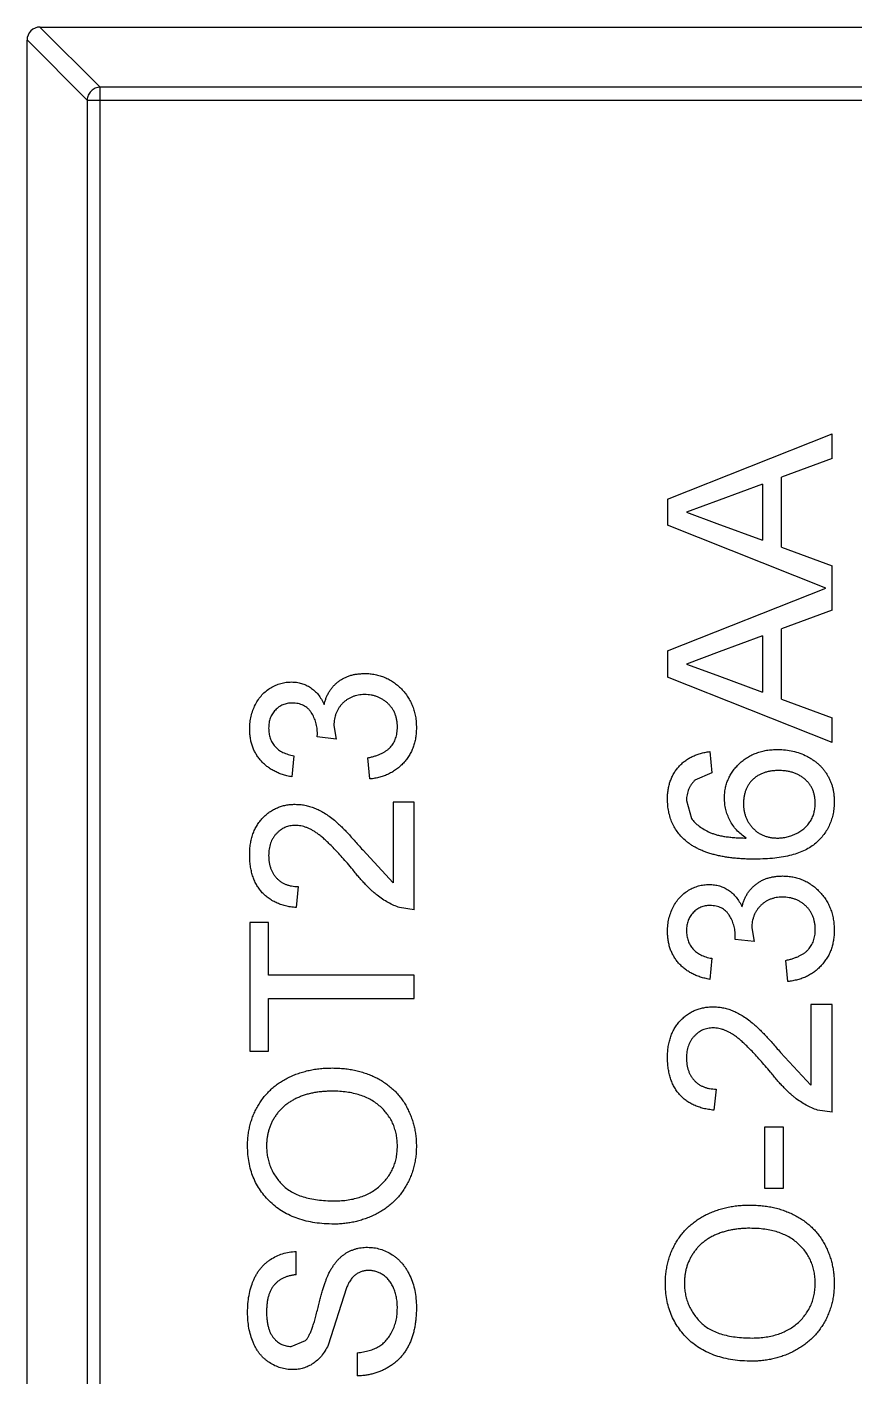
# Model space of a CAD drawing. Header units: inches. Extents: x 246 to 500, y -220 to -17.
# Drawn here: x 435.49 to 436.748, y -149.16 to -147.109 of the extents above; entities that cross this region are included whole.
import ezdxf

# ---------------------------------------------------------------- set-up
doc = ezdxf.new("R2010")
doc.units = ezdxf.units.IN
doc.header["$LTSCALE"] = 1.21
doc.header["$MEASUREMENT"] = 0
doc.layers.get('0').update_dxf_attribs({"linetype": 'CONTINUOUS'})

msp = doc.modelspace()

# ---------------------------------------------------------------- linework, layer by layer
at = {"color": 7, "linetype": 'Continuous'}
for p, q in [((435.5097, -147.1087), (435.6011, -147.2001)), ((435.51, -147.1087), (437.17, -147.1087)), ((435.5814, -147.2198), (435.49, -147.1284)), ((435.49, -150.0887), (435.49, -147.1287)), ((435.6011, -150.0173), (435.6011, -147.2001)), ((437.0789, -147.2001), (435.6011, -147.2001)), ((435.5814, -147.2198), (435.5814, -149.9976)), ((435.5814, -147.2198), (437.0986, -147.2198)), ((436.4628, -147.826), (436.7128, -147.7267)), ((436.7128, -147.7641), (436.7128, -147.7267)), ((436.7128, -147.7641), (436.6359, -147.7926)), ((436.6359, -147.8991), (436.6359, -147.7926)), ((436.607, -147.8032), (436.5413, -147.8275)), ((436.607, -147.8032), (436.607, -147.8885)), ((436.4628, -147.826), (436.4628, -147.8657)), ((436.5413, -147.8275), (436.4916, -147.8459)), ((436.4916, -147.8459), (436.5378, -147.8629)), ((436.7033, -147.9612), (436.4628, -147.8657)), ((436.5378, -147.8629), (436.607, -147.8885)), ((436.6359, -147.8991), (436.7128, -147.9276)), ((436.7128, -147.9949), (436.7128, -147.9276)), ((436.4628, -148.0567), (436.7033, -147.9612)), ((436.7128, -147.9949), (436.6359, -148.0233)), ((436.607, -148.034), (436.5413, -148.0582)), ((436.607, -148.034), (436.607, -148.1193)), ((436.6359, -148.1299), (436.6359, -148.0233)), ((436.4628, -148.0567), (436.4628, -148.0965)), ((436.5413, -148.0582), (436.4916, -148.0766)), ((436.4916, -148.0766), (436.5378, -148.0937)), ((436.7128, -148.1958), (436.4628, -148.0965)), ((436.5378, -148.0937), (436.607, -148.1193)), ((436.6359, -148.1299), (436.7128, -148.1584)), ((436.7128, -148.1958), (436.7128, -148.1584)), ((435.9562, -148.17), (435.9596, -148.1907)), ((435.9307, -148.1874), (435.9311, -148.1828)), ((435.9596, -148.1907), (435.9307, -148.1874)), ((435.8955, -148.216), (435.8923, -148.2481)), ((436.0109, -148.2513), (436.0077, -148.2192)), ((436.5269, -148.2096), (436.5301, -148.2417)), ((436.5301, -148.2417), (436.5045, -148.2533)), ((436.4916, -148.2839), (436.4991, -148.3112)), ((436.0461, -148.2866), (436.0461, -148.4089)), ((436.0782, -148.2866), (436.0461, -148.2866)), ((436.0782, -148.45), (436.0782, -148.2866)), ((435.9998, -148.3591), (436.0461, -148.4089)), ((435.9019, -148.4148), (435.8987, -148.4468)), ((436.0782, -148.45), (436.0559, -148.4467)), ((435.8282, -148.4692), (435.8282, -148.6648)), ((435.857, -148.4692), (435.8282, -148.4692)), ((435.857, -148.5494), (435.857, -148.4692)), ((436.5908, -148.4777), (436.5942, -148.4984)), ((436.5654, -148.4951), (436.5657, -148.4905)), ((436.5942, -148.4984), (436.5654, -148.4951)), ((436.5301, -148.5237), (436.5269, -148.5558)), ((436.6455, -148.559), (436.6423, -148.5269)), ((436.0782, -148.5494), (435.857, -148.5494)), ((436.0782, -148.5846), (436.0782, -148.5494)), ((435.857, -148.6648), (435.857, -148.5846)), ((435.857, -148.5846), (436.0782, -148.5846)), ((436.6807, -148.5942), (436.6807, -148.7165)), ((436.7128, -148.5942), (436.6807, -148.5942)), ((436.7128, -148.7577), (436.7128, -148.5942)), ((435.8282, -148.6648), (435.857, -148.6648)), ((436.6344, -148.6668), (436.6807, -148.7165)), ((436.5365, -148.7225), (436.5333, -148.7545)), ((436.7128, -148.7577), (436.6906, -148.7544)), ((436.6102, -148.7801), (436.6102, -148.8731)), ((436.6391, -148.7801), (436.6102, -148.7801)), ((436.6391, -148.8731), (436.6391, -148.7801)), ((436.6102, -148.8731), (436.6391, -148.8731)), ((435.8987, -149.0045), (435.8987, -148.9692)), ((435.9752, -149.0247), (435.9475, -149.1118)), ((435.8911, -149.1135), (435.9132, -149.1045)), ((435.9916, -149.1231), (435.9916, -149.1584))]:
    msp.add_line(p, q, dxfattribs=at)
msp.add_arc((435.51, -147.1287), 0.02, 89.9999, 179.9999, dxfattribs=at)
for points, knots in [([(435.6011, -147.2001), (435.5986, -147.2002), (435.5935, -147.2013), (435.5871, -147.2058), (435.5827, -147.2122), (435.5815, -147.2173), (435.5814, -147.2198)], [0, 0, 0, 0, 0.249032, 0.5, 0.750968, 1, 1, 1, 1]), ([(435.9413, -148.138), (435.9418, -148.1362), (435.9427, -148.1327), (435.9445, -148.1276), (435.9466, -148.1229), (435.9491, -148.1183), (435.952, -148.1142), (435.9551, -148.1103), (435.9587, -148.1068), (435.9626, -148.1035), (435.9667, -148.1005), (435.9712, -148.098), (435.9758, -148.0959), (435.9807, -148.094), (435.986, -148.0927), (435.9914, -148.0918), (435.9971, -148.0912), (436.001, -148.0911), (436.003, -148.091)], [0, 0, 0, 0, 0.065828, 0.128938, 0.190858, 0.251186, 0.310974, 0.37005, 0.429672, 0.489507, 0.549975, 0.610075, 0.670915, 0.732909, 0.796711, 0.861825, 0.929892, 1, 1, 1, 1]), ([(436.003, -148.091), (436.0057, -148.0911), (436.0109, -148.0912), (436.0187, -148.0924), (436.0262, -148.0942), (436.0333, -148.0968), (436.0402, -148.1), (436.0467, -148.1041), (436.0529, -148.1089), (436.0587, -148.1144), (436.064, -148.1203), (436.0687, -148.1268), (436.0726, -148.1336), (436.0758, -148.1408), (436.0783, -148.1485), (436.0801, -148.1565), (436.0812, -148.1649), (436.0813, -148.1706), (436.0814, -148.1735)], [0, 0, 0, 0, 0.063503, 0.124805, 0.18492, 0.244376, 0.303775, 0.364133, 0.425376, 0.488388, 0.551743, 0.61386, 0.67564, 0.737737, 0.800417, 0.864658, 0.930985, 1, 1, 1, 1]), ([(435.8282, -148.175), (435.8283, -148.1717), (435.8285, -148.1653), (435.8301, -148.1559), (435.8329, -148.1469), (435.8366, -148.1383), (435.8412, -148.1304), (435.8467, -148.1235), (435.853, -148.1175), (435.8601, -148.1126), (435.8676, -148.1087), (435.8754, -148.1059), (435.8835, -148.1042), (435.889, -148.104), (435.8917, -148.1039)], [0, 0, 0, 0, 0.092054, 0.181008, 0.26913, 0.357137, 0.443549, 0.526433, 0.607453, 0.688385, 0.767854, 0.845531, 0.922529, 1, 1, 1, 1]), ([(435.8917, -148.1039), (435.8943, -148.104), (435.8995, -148.1042), (435.9069, -148.1058), (435.914, -148.1086), (435.9208, -148.1123), (435.927, -148.1172), (435.9325, -148.1231), (435.9374, -148.1301), (435.94, -148.1353), (435.9413, -148.138)], [0, 0, 0, 0, 0.121951, 0.240787, 0.35855, 0.479066, 0.601519, 0.727551, 0.859932, 1, 1, 1, 1]), ([(435.8928, -148.1359), (435.8915, -148.1359), (435.889, -148.136), (435.8854, -148.1365), (435.8819, -148.1374), (435.8786, -148.1385), (435.8755, -148.14), (435.8726, -148.1419), (435.8697, -148.144), (435.8672, -148.1466), (435.8647, -148.1493), (435.8627, -148.1523), (435.8609, -148.1554), (435.8595, -148.1587), (435.8584, -148.1623), (435.8576, -148.166), (435.8571, -148.1699), (435.8571, -148.1726), (435.857, -148.174)], [0, 0, 0, 0, 0.065093, 0.127304, 0.188122, 0.247131, 0.306077, 0.365678, 0.426103, 0.487841, 0.550317, 0.611805, 0.672737, 0.734883, 0.79768, 0.862475, 0.929775, 1, 1, 1, 1]), ([(435.9311, -148.1828), (435.931, -148.1798), (435.9308, -148.1741), (435.9289, -148.1656), (435.926, -148.1576), (435.9226, -148.1515), (435.9194, -148.1469), (435.9164, -148.144), (435.9133, -148.1414), (435.9098, -148.1395), (435.906, -148.1378), (435.9018, -148.1367), (435.8974, -148.136), (435.8944, -148.1359), (435.8928, -148.1359)], [0, 0, 0, 0, 0.129789, 0.254605, 0.378435, 0.50292, 0.565018, 0.624848, 0.683448, 0.742765, 0.802757, 0.86522, 0.930779, 1, 1, 1, 1]), ([(436.0027, -148.1231), (436.0011, -148.1231), (435.9978, -148.1232), (435.9931, -148.1238), (435.9886, -148.1249), (435.9843, -148.1263), (435.9802, -148.1282), (435.9763, -148.1304), (435.9727, -148.1332), (435.9693, -148.1363), (435.9662, -148.1396), (435.9636, -148.1433), (435.9613, -148.1472), (435.9594, -148.1513), (435.958, -148.1557), (435.9569, -148.1602), (435.9563, -148.165), (435.9562, -148.1683), (435.9562, -148.17)], [0, 0, 0, 0, 0.067051, 0.13118, 0.193722, 0.254499, 0.314763, 0.375117, 0.436023, 0.498297, 0.560571, 0.621619, 0.681973, 0.742853, 0.804272, 0.867473, 0.932273, 1, 1, 1, 1]), ([(436.0525, -148.1724), (436.0525, -148.1706), (436.0525, -148.167), (436.0517, -148.1618), (436.0507, -148.1569), (436.049, -148.1523), (436.047, -148.1479), (436.0445, -148.1438), (436.0416, -148.14), (436.0383, -148.1365), (436.0346, -148.1334), (436.0307, -148.1306), (436.0265, -148.1283), (436.0222, -148.1264), (436.0176, -148.1249), (436.0128, -148.1239), (436.0079, -148.1232), (436.0045, -148.1231), (436.0027, -148.1231)], [0, 0, 0, 0, 0.069461, 0.135658, 0.19962, 0.261651, 0.322053, 0.38234, 0.443223, 0.50493, 0.56682, 0.6276, 0.687476, 0.747351, 0.808174, 0.870133, 0.933721, 1, 1, 1, 1]), ([(435.8923, -148.2481), (435.8898, -148.2476), (435.8849, -148.2466), (435.8779, -148.2446), (435.8713, -148.2422), (435.8652, -148.2392), (435.8595, -148.2359), (435.8542, -148.2322), (435.8493, -148.2279), (435.8449, -148.2233), (435.8409, -148.2183), (435.8375, -148.213), (435.8346, -148.2074), (435.8323, -148.2015), (435.8304, -148.1953), (435.8292, -148.1888), (435.8283, -148.182), (435.8282, -148.1773), (435.8282, -148.175)], [0, 0, 0, 0, 0.071036, 0.139343, 0.204958, 0.268332, 0.330129, 0.390664, 0.450861, 0.510587, 0.570374, 0.629455, 0.687994, 0.747581, 0.807839, 0.870034, 0.93381, 1, 1, 1, 1]), ([(435.857, -148.174), (435.8571, -148.1767), (435.8573, -148.1818), (435.8592, -148.1893), (435.8622, -148.196), (435.8658, -148.201), (435.8692, -148.2045), (435.872, -148.2069), (435.8752, -148.2091), (435.8787, -148.211), (435.8825, -148.2126), (435.8865, -148.2141), (435.8909, -148.2152), (435.8939, -148.2158), (435.8955, -148.216)], [0, 0, 0, 0, 0.127797, 0.246795, 0.362284, 0.477652, 0.536237, 0.59559, 0.656344, 0.719085, 0.784349, 0.852876, 0.924551, 1, 1, 1, 1]), ([(436.0077, -148.2192), (436.0096, -148.2188), (436.0133, -148.218), (436.0187, -148.2164), (436.0236, -148.2147), (436.0281, -148.2126), (436.0322, -148.2106), (436.0359, -148.2082), (436.0392, -148.2057), (436.0421, -148.2029), (436.0445, -148.1999), (436.0467, -148.1967), (436.0485, -148.1932), (436.0499, -148.1895), (436.0511, -148.1856), (436.052, -148.1814), (436.0525, -148.177), (436.0525, -148.1739), (436.0525, -148.1724)], [0, 0, 0, 0, 0.082566, 0.15976, 0.233155, 0.301356, 0.365752, 0.426437, 0.484185, 0.539549, 0.593156, 0.647048, 0.701446, 0.757, 0.81384, 0.873058, 0.934963, 1, 1, 1, 1]), ([(436.0814, -148.1735), (436.0813, -148.1761), (436.0812, -148.1813), (436.0802, -148.1889), (436.0788, -148.1961), (436.0766, -148.203), (436.0739, -148.2096), (436.0704, -148.2157), (436.0664, -148.2216), (436.0618, -148.2271), (436.0568, -148.2321), (436.0513, -148.2366), (436.0454, -148.2405), (436.0392, -148.2439), (436.0327, -148.2466), (436.0257, -148.2488), (436.0184, -148.2504), (436.0134, -148.251), (436.0109, -148.2513)], [0, 0, 0, 0, 0.067794, 0.133464, 0.196934, 0.258481, 0.319787, 0.380431, 0.44099, 0.502867, 0.564806, 0.625526, 0.685604, 0.746041, 0.807347, 0.869717, 0.93379, 1, 1, 1, 1]), ([(436.4628, -148.2818), (436.4628, -148.2794), (436.4629, -148.2746), (436.4637, -148.2675), (436.4651, -148.2609), (436.4669, -148.2545), (436.4694, -148.2485), (436.4723, -148.2428), (436.4757, -148.2375), (436.4798, -148.2326), (436.4842, -148.228), (436.4891, -148.2239), (436.4944, -148.2203), (436.5001, -148.2172), (436.5062, -148.2145), (436.5127, -148.2124), (436.5197, -148.2107), (436.5245, -148.21), (436.5269, -148.2096)], [0, 0, 0, 0, 0.068499, 0.134572, 0.198208, 0.259784, 0.319951, 0.379508, 0.438814, 0.498497, 0.558182, 0.617438, 0.677522, 0.737959, 0.80033, 0.86409, 0.930622, 1, 1, 1, 1]), ([(436.5493, -148.2803), (436.5494, -148.2778), (436.5495, -148.2728), (436.5506, -148.2655), (436.5524, -148.2585), (436.5548, -148.2518), (436.5581, -148.2454), (436.562, -148.2392), (436.5666, -148.2334), (436.5719, -148.2279), (436.5777, -148.2229), (436.584, -148.2184), (436.5908, -148.2147), (436.5979, -148.2117), (436.6055, -148.2093), (436.6134, -148.2076), (436.6218, -148.2066), (436.6275, -148.2065), (436.6305, -148.2064)], [0, 0, 0, 0, 0.061347, 0.121203, 0.179863, 0.238152, 0.296252, 0.35519, 0.415676, 0.478379, 0.541524, 0.603977, 0.666513, 0.729491, 0.79371, 0.859736, 0.928449, 1, 1, 1, 1]), ([(436.6305, -148.2064), (436.6343, -148.2066), (436.642, -148.2068), (436.6532, -148.2088), (436.664, -148.212), (436.6726, -148.2158), (436.6792, -148.2193), (436.6837, -148.2222), (436.6881, -148.2254), (436.6922, -148.2287), (436.6959, -148.2324), (436.6993, -148.2363), (436.7024, -148.2405), (436.7053, -148.2448), (436.7078, -148.2494), (436.71, -148.2541), (436.7119, -148.2589), (436.7134, -148.2639), (436.7146, -148.2691), (436.7154, -148.2744), (436.7159, -148.2799), (436.716, -148.2836), (436.716, -148.2855)], [0, 0, 0, 0, 0.088899, 0.17544, 0.261633, 0.34801, 0.390819, 0.432814, 0.473776, 0.514166, 0.554107, 0.594121, 0.63362, 0.673585, 0.71348, 0.75336, 0.792891, 0.833007, 0.873643, 0.914893, 0.95695, 1, 1, 1, 1]), ([(436.6315, -148.2385), (436.6295, -148.2385), (436.6255, -148.2386), (436.6198, -148.2393), (436.6144, -148.2403), (436.6094, -148.2418), (436.6046, -148.2437), (436.6002, -148.2461), (436.5961, -148.2488), (436.5924, -148.252), (436.589, -148.2556), (436.5861, -148.2595), (436.5837, -148.2636), (436.5816, -148.2681), (436.5801, -148.273), (436.579, -148.2781), (436.5783, -148.2835), (436.5782, -148.2873), (436.5782, -148.2892)], [0, 0, 0, 0, 0.072229, 0.141252, 0.207439, 0.270245, 0.331238, 0.391254, 0.450152, 0.509008, 0.567734, 0.625726, 0.683708, 0.742407, 0.803094, 0.865865, 0.931379, 1, 1, 1, 1]), ([(436.6872, -148.2879), (436.6871, -148.2861), (436.687, -148.2826), (436.6863, -148.2775), (436.6852, -148.2726), (436.6835, -148.268), (436.6814, -148.2637), (436.6788, -148.2596), (436.6757, -148.2557), (436.6722, -148.2522), (436.6683, -148.249), (436.664, -148.2462), (436.6595, -148.2437), (436.6545, -148.2419), (436.6492, -148.2403), (436.6436, -148.2392), (436.6376, -148.2386), (436.6336, -148.2385), (436.6315, -148.2385)], [0, 0, 0, 0, 0.063965, 0.124854, 0.184383, 0.242748, 0.2999, 0.357059, 0.415719, 0.475258, 0.535508, 0.596291, 0.657728, 0.721052, 0.786261, 0.853834, 0.925318, 1, 1, 1, 1]), ([(436.5045, -148.2533), (436.5034, -148.2543), (436.5014, -148.2564), (436.4988, -148.2598), (436.4966, -148.2633), (436.4948, -148.2671), (436.4934, -148.271), (436.4924, -148.2752), (436.4918, -148.2795), (436.4917, -148.2824), (436.4916, -148.2839)], [0, 0, 0, 0, 0.128545, 0.252818, 0.375212, 0.497113, 0.618546, 0.742222, 0.869458, 1, 1, 1, 1]), ([(436.4912, -148.3459), (436.4889, -148.3438), (436.4844, -148.3399), (436.4787, -148.333), (436.4737, -148.3258), (436.4697, -148.318), (436.4666, -148.3097), (436.4644, -148.3008), (436.4631, -148.2915), (436.4629, -148.2851), (436.4628, -148.2818)], [0, 0, 0, 0, 0.125625, 0.247619, 0.368528, 0.488104, 0.609878, 0.735382, 0.864448, 1, 1, 1, 1]), ([(436.5823, -148.341), (436.5796, -148.3392), (436.5744, -148.3355), (436.5676, -148.3289), (436.5619, -148.3218), (436.5573, -148.3141), (436.5537, -148.3059), (436.5512, -148.2976), (436.5496, -148.289), (436.5494, -148.2832), (436.5493, -148.2803)], [0, 0, 0, 0, 0.13549, 0.265229, 0.390778, 0.51542, 0.638317, 0.759642, 0.878902, 1, 1, 1, 1]), ([(435.8282, -148.3667), (435.8282, -148.3638), (435.8283, -148.3582), (435.8293, -148.35), (435.8309, -148.3422), (435.833, -148.3349), (435.8358, -148.3281), (435.8392, -148.3217), (435.8433, -148.3158), (435.8479, -148.3104), (435.853, -148.3056), (435.8584, -148.3014), (435.8642, -148.2978), (435.8702, -148.2948), (435.8765, -148.2925), (435.8831, -148.291), (435.8901, -148.2899), (435.8948, -148.2898), (435.8972, -148.2898)], [0, 0, 0, 0, 0.074712, 0.145539, 0.213339, 0.278615, 0.342094, 0.40389, 0.465063, 0.526577, 0.587328, 0.64638, 0.704345, 0.761672, 0.819418, 0.878039, 0.937796, 1, 1, 1, 1]), ([(435.8972, -148.2898), (435.8997, -148.2898), (435.9046, -148.29), (435.912, -148.291), (435.9193, -148.2929), (435.9267, -148.2953), (435.934, -148.2987), (435.9416, -148.3029), (435.9492, -148.3081), (435.9558, -148.3131), (435.9612, -148.3178), (435.9657, -148.322), (435.9705, -148.3268), (435.9758, -148.332), (435.9812, -148.338), (435.9872, -148.3445), (435.9933, -148.3516), (435.9976, -148.3566), (435.9998, -148.3591)], [0, 0, 0, 0, 0.057945, 0.116018, 0.174826, 0.234683, 0.296827, 0.364061, 0.436192, 0.51426, 0.556976, 0.604856, 0.657675, 0.715751, 0.77884, 0.847501, 0.921228, 1, 1, 1, 1]), ([(436.5782, -148.2892), (436.5782, -148.2909), (436.5783, -148.2944), (436.579, -148.2995), (436.5801, -148.3045), (436.5817, -148.3092), (436.5837, -148.3137), (436.5861, -148.3181), (436.5891, -148.3221), (436.5924, -148.326), (436.5961, -148.3296), (436.6, -148.3327), (436.6044, -148.3352), (436.6089, -148.3374), (436.6137, -148.339), (436.6189, -148.3402), (436.6242, -148.3409), (436.6279, -148.341), (436.6298, -148.341)], [0, 0, 0, 0, 0.064812, 0.127718, 0.189086, 0.249562, 0.309738, 0.370215, 0.431085, 0.493911, 0.55657, 0.617553, 0.678119, 0.739063, 0.801665, 0.864956, 0.93089, 1, 1, 1, 1]), ([(436.716, -148.2855), (436.7159, -148.2886), (436.7157, -148.2948), (436.7144, -148.3039), (436.7122, -148.3125), (436.7091, -148.3207), (436.7052, -148.3284), (436.7004, -148.3357), (436.6946, -148.3425), (436.688, -148.3489), (436.6804, -148.3547), (436.6716, -148.3596), (436.6617, -148.3638), (436.6507, -148.3672), (436.6385, -148.3698), (436.6253, -148.3717), (436.6109, -148.3729), (436.6009, -148.373), (436.5958, -148.3731)], [0, 0, 0, 0, 0.056157, 0.110133, 0.162537, 0.213912, 0.265146, 0.31651, 0.369179, 0.423123, 0.479276, 0.538691, 0.601978, 0.670125, 0.74365, 0.82281, 0.908261, 1, 1, 1, 1]), ([(436.6298, -148.341), (436.6323, -148.341), (436.6373, -148.3408), (436.6447, -148.3394), (436.6519, -148.3372), (436.6589, -148.3342), (436.6654, -148.3304), (436.6711, -148.326), (436.676, -148.3209), (436.6801, -148.3153), (436.6833, -148.3091), (436.6855, -148.3024), (436.6869, -148.2953), (436.6871, -148.2904), (436.6872, -148.2879)], [0, 0, 0, 0, 0.086177, 0.171222, 0.257573, 0.34515, 0.431508, 0.513644, 0.593539, 0.672806, 0.752058, 0.831493, 0.913823, 1, 1, 1, 1]), ([(435.8975, -148.3218), (435.8961, -148.3218), (435.8933, -148.3219), (435.8893, -148.3226), (435.8854, -148.3235), (435.8817, -148.3249), (435.8782, -148.3267), (435.8749, -148.3289), (435.8717, -148.3315), (435.8687, -148.3344), (435.8659, -148.3376), (435.8636, -148.3412), (435.8615, -148.345), (435.8598, -148.349), (435.8586, -148.3532), (435.8577, -148.3578), (435.8571, -148.3625), (435.8571, -148.3657), (435.857, -148.3674)], [0, 0, 0, 0, 0.061762, 0.121174, 0.179421, 0.236843, 0.294322, 0.353191, 0.412721, 0.474522, 0.537057, 0.599591, 0.662367, 0.725246, 0.790316, 0.857724, 0.927232, 1, 1, 1, 1]), ([(435.9847, -148.389), (435.982, -148.3858), (435.9768, -148.3796), (435.969, -148.3709), (435.9618, -148.3629), (435.9551, -148.3558), (435.9488, -148.3495), (435.9431, -148.344), (435.9378, -148.3393), (435.9329, -148.3355), (435.9283, -148.3322), (435.9238, -148.3294), (435.9193, -148.3271), (435.9149, -148.3252), (435.9105, -148.3237), (435.9061, -148.3226), (435.9018, -148.3219), (435.8989, -148.3218), (435.8975, -148.3218)], [0, 0, 0, 0, 0.11141, 0.214526, 0.309417, 0.396087, 0.474284, 0.544374, 0.60642, 0.660582, 0.709794, 0.756451, 0.800767, 0.843168, 0.884295, 0.923885, 0.962359, 1, 1, 1, 1]), ([(436.4991, -148.3112), (436.5008, -148.3133), (436.5043, -148.3176), (436.5109, -148.3232), (436.5185, -148.3282), (436.5257, -148.3319), (436.5321, -148.3345), (436.5376, -148.3361), (436.5436, -148.3376), (436.5502, -148.3388), (436.5574, -148.3397), (436.5652, -148.3405), (436.5736, -148.3409), (436.5793, -148.341), (436.5823, -148.341)], [0, 0, 0, 0, 0.088609, 0.181893, 0.280787, 0.38702, 0.444107, 0.506454, 0.574396, 0.647656, 0.726426, 0.811458, 0.90278, 1, 1, 1, 1]), ([(436.5958, -148.3731), (436.5928, -148.3731), (436.587, -148.3731), (436.5785, -148.3727), (436.5703, -148.3722), (436.5623, -148.3714), (436.5547, -148.3705), (436.5474, -148.3693), (436.5404, -148.368), (436.5337, -148.3663), (436.5273, -148.3646), (436.5213, -148.3625), (436.5155, -148.3603), (436.51, -148.3578), (436.5048, -148.3552), (436.5, -148.3523), (436.4954, -148.3492), (436.4926, -148.347), (436.4912, -148.3459)], [0, 0, 0, 0, 0.080034, 0.157854, 0.232564, 0.304731, 0.374384, 0.441663, 0.506048, 0.568692, 0.628715, 0.687238, 0.743227, 0.797567, 0.850239, 0.901629, 0.951067, 1, 1, 1, 1]), ([(435.8987, -148.4468), (435.8959, -148.4465), (435.8905, -148.4458), (435.8826, -148.4443), (435.8753, -148.442), (435.8684, -148.4394), (435.8621, -148.436), (435.8562, -148.4322), (435.851, -148.4278), (435.8461, -148.4228), (435.8419, -148.4174), (435.8382, -148.4115), (435.8351, -148.4051), (435.8326, -148.3983), (435.8306, -148.391), (435.8292, -148.3833), (435.8284, -148.3751), (435.8282, -148.3695), (435.8282, -148.3667)], [0, 0, 0, 0, 0.070675, 0.137493, 0.201473, 0.262869, 0.32255, 0.380737, 0.43822, 0.495487, 0.553484, 0.611346, 0.670644, 0.731587, 0.794183, 0.859445, 0.928208, 1, 1, 1, 1]), ([(435.857, -148.3674), (435.8571, -148.3691), (435.8571, -148.3725), (435.8577, -148.3775), (435.8586, -148.3822), (435.8599, -148.3867), (435.8616, -148.3909), (435.8637, -148.3948), (435.8661, -148.3984), (435.8689, -148.4018), (435.872, -148.4048), (435.8754, -148.4075), (435.8791, -148.4097), (435.8831, -148.4115), (435.8874, -148.4129), (435.892, -148.414), (435.8969, -148.4146), (435.9002, -148.4147), (435.9019, -148.4148)], [0, 0, 0, 0, 0.070696, 0.138358, 0.20337, 0.2657, 0.327256, 0.386512, 0.445858, 0.505173, 0.56378, 0.622343, 0.680824, 0.739795, 0.800801, 0.864239, 0.930631, 1, 1, 1, 1]), ([(436.0559, -148.4467), (436.053, -148.4456), (436.0471, -148.4434), (436.0384, -148.4391), (436.0299, -148.4339), (436.0229, -148.4289), (436.0174, -148.4243), (436.013, -148.4205), (436.0086, -148.4162), (436.004, -148.4115), (435.9993, -148.4065), (435.9945, -148.4011), (435.9896, -148.3952), (435.9863, -148.3911), (435.9847, -148.389)], [0, 0, 0, 0, 0.100388, 0.204407, 0.310686, 0.422157, 0.480685, 0.543238, 0.6095, 0.679555, 0.753841, 0.831641, 0.913813, 1, 1, 1, 1]), ([(436.5759, -148.4457), (436.5764, -148.4439), (436.5773, -148.4403), (436.5791, -148.4353), (436.5813, -148.4306), (436.5837, -148.426), (436.5866, -148.4219), (436.5897, -148.418), (436.5933, -148.4145), (436.5972, -148.4112), (436.6013, -148.4082), (436.6058, -148.4057), (436.6104, -148.4036), (436.6154, -148.4017), (436.6206, -148.4004), (436.626, -148.3995), (436.6317, -148.3988), (436.6356, -148.3988), (436.6376, -148.3987)], [0, 0, 0, 0, 0.065828, 0.128938, 0.190858, 0.251186, 0.310974, 0.37005, 0.429672, 0.489507, 0.549975, 0.610075, 0.670915, 0.732909, 0.796711, 0.861825, 0.929892, 1, 1, 1, 1]), ([(436.6376, -148.3987), (436.6403, -148.3988), (436.6456, -148.3989), (436.6533, -148.4001), (436.6608, -148.4019), (436.6679, -148.4045), (436.6748, -148.4077), (436.6813, -148.4118), (436.6875, -148.4166), (436.6933, -148.4221), (436.6987, -148.428), (436.7033, -148.4345), (436.7072, -148.4413), (436.7104, -148.4485), (436.7129, -148.4562), (436.7147, -148.4642), (436.7158, -148.4726), (436.7159, -148.4783), (436.716, -148.4812)], [0, 0, 0, 0, 0.063503, 0.124805, 0.18492, 0.244376, 0.303775, 0.364133, 0.425376, 0.488388, 0.551743, 0.61386, 0.67564, 0.737737, 0.800417, 0.864658, 0.930985, 1, 1, 1, 1]), ([(436.4628, -148.4827), (436.4629, -148.4794), (436.4631, -148.473), (436.4648, -148.4636), (436.4675, -148.4546), (436.4712, -148.446), (436.4758, -148.4381), (436.4813, -148.4311), (436.4876, -148.4252), (436.4947, -148.4203), (436.5022, -148.4164), (436.51, -148.4136), (436.5181, -148.4119), (436.5236, -148.4117), (436.5263, -148.4116)], [0, 0, 0, 0, 0.092054, 0.181008, 0.26913, 0.357137, 0.443549, 0.526433, 0.607453, 0.688385, 0.767854, 0.845531, 0.922529, 1, 1, 1, 1]), ([(436.5263, -148.4116), (436.5289, -148.4117), (436.5341, -148.4119), (436.5416, -148.4135), (436.5487, -148.4163), (436.5554, -148.42), (436.5616, -148.4249), (436.5671, -148.4308), (436.5721, -148.4378), (436.5746, -148.443), (436.5759, -148.4457)], [0, 0, 0, 0, 0.121951, 0.240787, 0.35855, 0.479066, 0.601519, 0.727551, 0.859932, 1, 1, 1, 1]), ([(436.5274, -148.4436), (436.5261, -148.4436), (436.5236, -148.4437), (436.52, -148.4442), (436.5166, -148.445), (436.5133, -148.4462), (436.5101, -148.4477), (436.5072, -148.4496), (436.5043, -148.4517), (436.5018, -148.4543), (436.4994, -148.457), (436.4973, -148.46), (436.4955, -148.4631), (436.4941, -148.4664), (436.493, -148.47), (436.4922, -148.4737), (436.4917, -148.4776), (436.4917, -148.4803), (436.4916, -148.4817)], [0, 0, 0, 0, 0.065093, 0.127304, 0.188122, 0.247131, 0.306077, 0.365678, 0.426103, 0.487841, 0.550317, 0.611805, 0.672737, 0.734883, 0.79768, 0.862475, 0.929775, 1, 1, 1, 1]), ([(436.5657, -148.4905), (436.5656, -148.4875), (436.5654, -148.4818), (436.5635, -148.4733), (436.5607, -148.4653), (436.5572, -148.4592), (436.554, -148.4546), (436.551, -148.4517), (436.5479, -148.4491), (436.5444, -148.4472), (436.5406, -148.4455), (436.5365, -148.4444), (436.532, -148.4437), (436.529, -148.4436), (436.5274, -148.4436)], [0, 0, 0, 0, 0.129789, 0.254605, 0.378435, 0.50292, 0.565018, 0.624848, 0.683448, 0.742765, 0.802757, 0.86522, 0.930779, 1, 1, 1, 1]), ([(436.6373, -148.4308), (436.6357, -148.4308), (436.6324, -148.4309), (436.6277, -148.4315), (436.6232, -148.4326), (436.6189, -148.434), (436.6148, -148.4359), (436.6109, -148.4381), (436.6073, -148.4409), (436.6039, -148.444), (436.6008, -148.4473), (436.5982, -148.451), (436.5959, -148.4549), (436.594, -148.459), (436.5926, -148.4634), (436.5915, -148.4679), (436.5909, -148.4727), (436.5908, -148.476), (436.5908, -148.4777)], [0, 0, 0, 0, 0.067051, 0.13118, 0.193722, 0.254499, 0.314763, 0.375117, 0.436023, 0.498297, 0.560571, 0.621619, 0.681973, 0.742853, 0.804272, 0.867473, 0.932273, 1, 1, 1, 1]), ([(436.6872, -148.4801), (436.6871, -148.4782), (436.6871, -148.4747), (436.6863, -148.4695), (436.6853, -148.4646), (436.6836, -148.4599), (436.6816, -148.4556), (436.6792, -148.4515), (436.6762, -148.4477), (436.6729, -148.4442), (436.6692, -148.4411), (436.6653, -148.4383), (436.6611, -148.436), (436.6568, -148.434), (436.6522, -148.4326), (436.6475, -148.4316), (436.6425, -148.4309), (436.6391, -148.4308), (436.6373, -148.4308)], [0, 0, 0, 0, 0.069461, 0.135658, 0.19962, 0.261651, 0.322053, 0.38234, 0.443223, 0.50493, 0.56682, 0.6276, 0.687476, 0.747351, 0.808174, 0.870133, 0.933721, 1, 1, 1, 1]), ([(436.5269, -148.5558), (436.5244, -148.5553), (436.5196, -148.5543), (436.5125, -148.5523), (436.5059, -148.5499), (436.4998, -148.5469), (436.4941, -148.5436), (436.4888, -148.5398), (436.4839, -148.5356), (436.4795, -148.531), (436.4755, -148.526), (436.4721, -148.5207), (436.4692, -148.5151), (436.4669, -148.5092), (436.465, -148.503), (436.4638, -148.4964), (436.4629, -148.4897), (436.4628, -148.485), (436.4628, -148.4827)], [0, 0, 0, 0, 0.071036, 0.139343, 0.204958, 0.268332, 0.330129, 0.390664, 0.450861, 0.510587, 0.570374, 0.629455, 0.687994, 0.747581, 0.807839, 0.870034, 0.93381, 1, 1, 1, 1]), ([(436.4916, -148.4817), (436.4917, -148.4844), (436.492, -148.4895), (436.4938, -148.4969), (436.4968, -148.5037), (436.5004, -148.5086), (436.5038, -148.5122), (436.5067, -148.5146), (436.5098, -148.5167), (436.5133, -148.5187), (436.5171, -148.5203), (436.5211, -148.5218), (436.5255, -148.5229), (436.5285, -148.5235), (436.5301, -148.5237)], [0, 0, 0, 0, 0.127797, 0.246795, 0.362284, 0.477652, 0.536237, 0.59559, 0.656344, 0.719085, 0.784349, 0.852876, 0.924551, 1, 1, 1, 1]), ([(436.6423, -148.5269), (436.6442, -148.5265), (436.6479, -148.5257), (436.6533, -148.5241), (436.6582, -148.5224), (436.6627, -148.5203), (436.6668, -148.5183), (436.6705, -148.5159), (436.6738, -148.5134), (436.6767, -148.5106), (436.6791, -148.5076), (436.6813, -148.5044), (436.6831, -148.5009), (436.6846, -148.4972), (436.6857, -148.4932), (436.6866, -148.4891), (436.6871, -148.4847), (436.6871, -148.4816), (436.6872, -148.4801)], [0, 0, 0, 0, 0.082566, 0.15976, 0.233155, 0.301356, 0.365752, 0.426437, 0.484185, 0.539549, 0.593156, 0.647048, 0.701446, 0.757, 0.81384, 0.873058, 0.934963, 1, 1, 1, 1]), ([(436.716, -148.4812), (436.716, -148.4838), (436.7159, -148.489), (436.7148, -148.4966), (436.7134, -148.5038), (436.7112, -148.5107), (436.7085, -148.5173), (436.705, -148.5234), (436.701, -148.5293), (436.6964, -148.5348), (436.6914, -148.5398), (436.6859, -148.5443), (436.68, -148.5482), (436.6739, -148.5516), (436.6673, -148.5543), (436.6603, -148.5564), (436.653, -148.5581), (436.648, -148.5587), (436.6455, -148.559)], [0, 0, 0, 0, 0.067794, 0.133464, 0.196934, 0.258481, 0.319787, 0.380431, 0.44099, 0.502867, 0.564806, 0.625526, 0.685604, 0.746041, 0.807347, 0.869717, 0.93379, 1, 1, 1, 1]), ([(436.4628, -148.6744), (436.4628, -148.6715), (436.4629, -148.6659), (436.4639, -148.6576), (436.4655, -148.6499), (436.4676, -148.6426), (436.4704, -148.6358), (436.4738, -148.6294), (436.4779, -148.6235), (436.4825, -148.6181), (436.4876, -148.6133), (436.493, -148.609), (436.4988, -148.6055), (436.5048, -148.6025), (436.5111, -148.6002), (436.5178, -148.5987), (436.5247, -148.5976), (436.5294, -148.5975), (436.5318, -148.5975)], [0, 0, 0, 0, 0.074712, 0.145539, 0.213339, 0.278615, 0.342094, 0.40389, 0.465063, 0.526577, 0.587328, 0.64638, 0.704345, 0.761672, 0.819418, 0.878039, 0.937796, 1, 1, 1, 1]), ([(436.5318, -148.5975), (436.5343, -148.5975), (436.5392, -148.5977), (436.5466, -148.5987), (436.554, -148.6006), (436.5613, -148.603), (436.5687, -148.6064), (436.5762, -148.6106), (436.5839, -148.6158), (436.5904, -148.6208), (436.5958, -148.6255), (436.6004, -148.6297), (436.6051, -148.6345), (436.6104, -148.6397), (436.6159, -148.6457), (436.6218, -148.6522), (436.628, -148.6593), (436.6322, -148.6643), (436.6344, -148.6668)], [0, 0, 0, 0, 0.057945, 0.116018, 0.174826, 0.234683, 0.296827, 0.364061, 0.436192, 0.51426, 0.556976, 0.604856, 0.657675, 0.715751, 0.77884, 0.847501, 0.921228, 1, 1, 1, 1]), ([(436.5321, -148.6295), (436.5307, -148.6295), (436.5279, -148.6296), (436.5239, -148.6303), (436.52, -148.6312), (436.5164, -148.6326), (436.5128, -148.6344), (436.5095, -148.6366), (436.5063, -148.6392), (436.5033, -148.6421), (436.5005, -148.6453), (436.4982, -148.6489), (436.4961, -148.6527), (436.4945, -148.6567), (436.4932, -148.6609), (436.4923, -148.6654), (436.4918, -148.6702), (436.4917, -148.6734), (436.4916, -148.6751)], [0, 0, 0, 0, 0.061762, 0.121174, 0.179421, 0.236843, 0.294322, 0.353191, 0.412721, 0.474522, 0.537057, 0.599591, 0.662367, 0.725246, 0.790316, 0.857724, 0.927232, 1, 1, 1, 1]), ([(436.6193, -148.6967), (436.6166, -148.6935), (436.6114, -148.6873), (436.6036, -148.6786), (436.5965, -148.6706), (436.5897, -148.6635), (436.5834, -148.6572), (436.5777, -148.6517), (436.5724, -148.647), (436.5675, -148.6431), (436.5629, -148.6399), (436.5584, -148.6371), (436.5539, -148.6348), (436.5495, -148.6329), (436.5451, -148.6314), (436.5407, -148.6303), (436.5364, -148.6296), (436.5335, -148.6295), (436.5321, -148.6295)], [0, 0, 0, 0, 0.11141, 0.214526, 0.309417, 0.396087, 0.474284, 0.544374, 0.60642, 0.660582, 0.709794, 0.756451, 0.800767, 0.843168, 0.884295, 0.923885, 0.962359, 1, 1, 1, 1]), ([(436.5333, -148.7545), (436.5305, -148.7542), (436.5251, -148.7535), (436.5172, -148.752), (436.5099, -148.7497), (436.503, -148.747), (436.4967, -148.7437), (436.4908, -148.7399), (436.4856, -148.7355), (436.4808, -148.7305), (436.4765, -148.7251), (436.4728, -148.7192), (436.4697, -148.7128), (436.4672, -148.706), (436.4652, -148.6987), (436.4638, -148.691), (436.463, -148.6828), (436.4629, -148.6772), (436.4628, -148.6744)], [0, 0, 0, 0, 0.070675, 0.137493, 0.201473, 0.262869, 0.32255, 0.380737, 0.43822, 0.495487, 0.553484, 0.611346, 0.670644, 0.731587, 0.794183, 0.859445, 0.928208, 1, 1, 1, 1]), ([(435.825, -148.8088), (435.825, -148.806), (435.8251, -148.8004), (435.8259, -148.7921), (435.8272, -148.7841), (435.829, -148.7762), (435.8313, -148.7685), (435.8341, -148.7611), (435.8375, -148.7539), (435.8413, -148.7469), (435.8456, -148.7402), (435.8503, -148.7339), (435.8555, -148.7281), (435.8609, -148.7225), (435.8669, -148.7175), (435.8732, -148.7128), (435.88, -148.7086), (435.8871, -148.7048), (435.8945, -148.7014), (435.9023, -148.6985), (435.9102, -148.696), (435.9184, -148.6939), (435.9269, -148.6924), (435.9356, -148.6912), (435.9445, -148.6906), (435.9505, -148.6905), (435.9536, -148.6904)], [0, 0, 0, 0, 0.043099, 0.085587, 0.126908, 0.167967, 0.20845, 0.249025, 0.289281, 0.33001, 0.370598, 0.410466, 0.450033, 0.489688, 0.529116, 0.569037, 0.609703, 0.650759, 0.692509, 0.734219, 0.776707, 0.819552, 0.863351, 0.907839, 0.953334, 1, 1, 1, 1]), ([(435.9536, -148.6904), (435.9567, -148.6905), (435.9628, -148.6906), (435.9719, -148.6913), (435.9807, -148.6925), (435.9893, -148.6941), (435.9976, -148.6963), (436.0057, -148.6989), (436.0135, -148.702), (436.0211, -148.7055), (436.0282, -148.7095), (436.035, -148.7139), (436.0413, -148.7188), (436.0473, -148.7239), (436.0527, -148.7295), (436.0576, -148.7356), (436.0622, -148.742), (436.0662, -148.7487), (436.0697, -148.7558), (436.0728, -148.763), (436.0755, -148.7703), (436.0777, -148.7778), (436.0793, -148.7854), (436.0805, -148.7931), (436.0812, -148.801), (436.0813, -148.8063), (436.0814, -148.809)], [0, 0, 0, 0, 0.04756, 0.093962, 0.139112, 0.183626, 0.227457, 0.270703, 0.313611, 0.35626, 0.398366, 0.439557, 0.480045, 0.519888, 0.559658, 0.599421, 0.639208, 0.679668, 0.72002, 0.759859, 0.79956, 0.839199, 0.878956, 0.918794, 0.959083, 1, 1, 1, 1]), ([(436.4916, -148.6751), (436.4917, -148.6768), (436.4918, -148.6802), (436.4923, -148.6852), (436.4932, -148.6899), (436.4945, -148.6944), (436.4962, -148.6986), (436.4983, -148.7025), (436.5007, -148.7061), (436.5035, -148.7095), (436.5066, -148.7125), (436.51, -148.7152), (436.5138, -148.7174), (436.5178, -148.7192), (436.522, -148.7206), (436.5266, -148.7217), (436.5315, -148.7223), (436.5348, -148.7224), (436.5365, -148.7225)], [0, 0, 0, 0, 0.070696, 0.138358, 0.20337, 0.2657, 0.327256, 0.386512, 0.445858, 0.505173, 0.56378, 0.622343, 0.680824, 0.739795, 0.800801, 0.864239, 0.930631, 1, 1, 1, 1]), ([(436.6906, -148.7544), (436.6876, -148.7533), (436.6817, -148.7511), (436.6731, -148.7468), (436.6645, -148.7416), (436.6575, -148.7366), (436.652, -148.732), (436.6476, -148.7282), (436.6432, -148.7239), (436.6386, -148.7192), (436.6339, -148.7142), (436.6291, -148.7088), (436.6242, -148.7029), (436.621, -148.6988), (436.6193, -148.6967)], [0, 0, 0, 0, 0.100388, 0.204407, 0.310686, 0.422157, 0.480685, 0.543238, 0.6095, 0.679555, 0.753841, 0.831641, 0.913813, 1, 1, 1, 1]), ([(435.9533, -148.7257), (435.9509, -148.7257), (435.946, -148.7257), (435.9389, -148.7263), (435.9319, -148.727), (435.9252, -148.7281), (435.9188, -148.7296), (435.9126, -148.7312), (435.9066, -148.7333), (435.9009, -148.7357), (435.8955, -148.7383), (435.8903, -148.7413), (435.8855, -148.7445), (435.881, -148.748), (435.8768, -148.7519), (435.8729, -148.756), (435.8694, -148.7604), (435.8661, -148.7651), (435.8632, -148.77), (435.8607, -148.7751), (435.8585, -148.7803), (435.8569, -148.7857), (435.8555, -148.7912), (435.8545, -148.7969), (435.854, -148.8027), (435.8539, -148.8067), (435.8538, -148.8086)], [0, 0, 0, 0, 0.050852, 0.099752, 0.147438, 0.194086, 0.239171, 0.28334, 0.326577, 0.368936, 0.410572, 0.451051, 0.490877, 0.530044, 0.568937, 0.607578, 0.64642, 0.685679, 0.724799, 0.763513, 0.802173, 0.84074, 0.879649, 0.919071, 0.959098, 1, 1, 1, 1]), ([(436.0525, -148.8091), (436.0525, -148.8062), (436.0523, -148.8003), (436.0511, -148.7918), (436.049, -148.7837), (436.0463, -148.7759), (436.0425, -148.7686), (436.0381, -148.7616), (436.0328, -148.7552), (436.0268, -148.749), (436.0199, -148.7435), (436.0125, -148.7387), (436.0042, -148.7347), (435.9954, -148.7313), (435.9858, -148.7288), (435.9756, -148.7269), (435.9647, -148.7258), (435.9572, -148.7257), (435.9533, -148.7257)], [0, 0, 0, 0, 0.061055, 0.119545, 0.176806, 0.232956, 0.288583, 0.344667, 0.401662, 0.46054, 0.520477, 0.581213, 0.643431, 0.707961, 0.775371, 0.846414, 0.921152, 1, 1, 1, 1]), ([(435.9565, -148.9276), (435.9515, -148.9275), (435.9417, -148.9273), (435.9275, -148.9257), (435.9141, -148.9232), (435.9016, -148.9195), (435.8899, -148.9148), (435.8789, -148.9092), (435.8689, -148.9024), (435.8598, -148.8946), (435.8516, -148.886), (435.8444, -148.8768), (435.8384, -148.8669), (435.8335, -148.8565), (435.8297, -148.8454), (435.827, -148.8337), (435.8253, -148.8215), (435.8251, -148.8131), (435.825, -148.8088)], [0, 0, 0, 0, 0.075226, 0.146575, 0.2145, 0.27953, 0.342403, 0.403496, 0.463762, 0.523864, 0.583252, 0.641302, 0.698898, 0.756295, 0.814628, 0.874325, 0.935783, 1, 1, 1, 1]), ([(435.8538, -148.8086), (435.8539, -148.8114), (435.854, -148.817), (435.8552, -148.8252), (435.857, -148.833), (435.8596, -148.8406), (435.863, -148.8478), (435.8671, -148.8548), (435.8719, -148.8615), (435.8775, -148.8678), (435.8839, -148.8737), (435.8915, -148.8787), (435.9, -148.8829), (435.9094, -148.8864), (435.9199, -148.8891), (435.9314, -148.8909), (435.9438, -148.8921), (435.9524, -148.8923), (435.9569, -148.8923)], [0, 0, 0, 0, 0.055943, 0.110382, 0.164048, 0.216759, 0.269601, 0.323009, 0.377581, 0.433449, 0.490922, 0.550625, 0.613117, 0.679861, 0.751358, 0.828261, 0.910795, 1, 1, 1, 1]), ([(436.0814, -148.809), (436.0813, -148.8119), (436.0813, -148.8176), (436.0804, -148.826), (436.0791, -148.8342), (436.0773, -148.8421), (436.0749, -148.8499), (436.0719, -148.8574), (436.0686, -148.8646), (436.0646, -148.8716), (436.0602, -148.8783), (436.0554, -148.8846), (436.0502, -148.8904), (436.0445, -148.8958), (436.0386, -148.9009), (436.0322, -148.9055), (436.0255, -148.9097), (436.0184, -148.9134), (436.011, -148.9168), (436.0035, -148.9196), (435.996, -148.9221), (435.9883, -148.9241), (435.9805, -148.9257), (435.9726, -148.9267), (435.9646, -148.9275), (435.9592, -148.9276), (435.9565, -148.9276)], [0, 0, 0, 0, 0.044697, 0.088534, 0.131409, 0.173814, 0.215715, 0.257247, 0.298848, 0.340604, 0.382029, 0.42297, 0.463632, 0.504048, 0.544591, 0.584964, 0.626265, 0.667979, 0.709943, 0.751382, 0.792619, 0.833948, 0.875008, 0.916446, 0.957907, 1, 1, 1, 1]), ([(435.9569, -148.8923), (435.9605, -148.8923), (435.9675, -148.8922), (435.9778, -148.891), (435.9875, -148.8891), (435.9966, -148.8866), (436.0051, -148.8832), (436.013, -148.8792), (436.0203, -148.8743), (436.027, -148.8688), (436.033, -148.8627), (436.0383, -148.8562), (436.0426, -148.8492), (436.0463, -148.842), (436.0491, -148.8343), (436.0511, -148.8262), (436.0523, -148.8178), (436.0525, -148.8121), (436.0525, -148.8091)], [0, 0, 0, 0, 0.075964, 0.148125, 0.217201, 0.2833, 0.347202, 0.4093, 0.470426, 0.531588, 0.591739, 0.650258, 0.707303, 0.764208, 0.821148, 0.879119, 0.938423, 1, 1, 1, 1]), ([(436.4596, -149.0172), (436.4596, -149.0144), (436.4597, -149.0087), (436.4605, -149.0005), (436.4618, -148.9924), (436.4636, -148.9845), (436.4659, -148.9769), (436.4687, -148.9694), (436.4721, -148.9622), (436.4759, -148.9552), (436.4802, -148.9485), (436.4849, -148.9423), (436.4901, -148.9364), (436.4956, -148.9309), (436.5015, -148.9259), (436.5079, -148.9212), (436.5146, -148.9169), (436.5217, -148.9131), (436.5292, -148.9097), (436.5369, -148.9068), (436.5448, -148.9043), (436.553, -148.9022), (436.5615, -148.9007), (436.5702, -148.8995), (436.5791, -148.8989), (436.5851, -148.8988), (436.5882, -148.8987)], [0, 0, 0, 0, 0.043099, 0.085587, 0.126908, 0.167967, 0.20845, 0.249025, 0.289281, 0.33001, 0.370598, 0.410466, 0.450033, 0.489688, 0.529116, 0.569037, 0.609703, 0.650759, 0.692509, 0.734219, 0.776707, 0.819552, 0.863351, 0.907839, 0.953334, 1, 1, 1, 1]), ([(436.5882, -148.8987), (436.5913, -148.8988), (436.5974, -148.8989), (436.6065, -148.8996), (436.6153, -148.9008), (436.6239, -148.9024), (436.6322, -148.9046), (436.6403, -148.9072), (436.6481, -148.9103), (436.6557, -148.9139), (436.6629, -148.9179), (436.6696, -148.9223), (436.676, -148.9271), (436.6819, -148.9323), (436.6873, -148.9379), (436.6922, -148.9439), (436.6968, -148.9503), (436.7008, -148.9571), (436.7043, -148.9641), (436.7075, -148.9713), (436.7101, -148.9786), (436.7123, -148.9861), (436.7139, -148.9937), (436.7151, -149.0015), (436.7158, -149.0094), (436.7159, -149.0147), (436.716, -149.0173)], [0, 0, 0, 0, 0.04756, 0.093962, 0.139112, 0.183626, 0.227457, 0.270703, 0.313611, 0.35626, 0.398366, 0.439557, 0.480045, 0.519888, 0.559658, 0.599421, 0.639208, 0.679668, 0.72002, 0.759859, 0.79956, 0.839199, 0.878956, 0.918794, 0.959083, 1, 1, 1, 1]), ([(436.5879, -148.934), (436.5855, -148.934), (436.5806, -148.9341), (436.5735, -148.9346), (436.5666, -148.9353), (436.5599, -148.9364), (436.5534, -148.9379), (436.5472, -148.9396), (436.5412, -148.9416), (436.5355, -148.944), (436.5301, -148.9466), (436.5249, -148.9496), (436.5201, -148.9529), (436.5156, -148.9563), (436.5114, -148.9602), (436.5076, -148.9643), (436.504, -148.9688), (436.5008, -148.9735), (436.4978, -148.9784), (436.4954, -148.9834), (436.4932, -148.9886), (436.4915, -148.994), (436.4901, -148.9996), (436.4891, -149.0052), (436.4886, -149.0111), (436.4885, -149.015), (436.4884, -149.017)], [0, 0, 0, 0, 0.050852, 0.099752, 0.147438, 0.194086, 0.239171, 0.28334, 0.326577, 0.368936, 0.410572, 0.451051, 0.490877, 0.530044, 0.568937, 0.607578, 0.64642, 0.685679, 0.724799, 0.763513, 0.802173, 0.84074, 0.879649, 0.919071, 0.959098, 1, 1, 1, 1]), ([(436.6872, -149.0175), (436.6871, -149.0145), (436.6869, -149.0087), (436.6857, -149.0001), (436.6836, -148.992), (436.6809, -148.9842), (436.6771, -148.9769), (436.6728, -148.97), (436.6674, -148.9635), (436.6614, -148.9574), (436.6546, -148.9519), (436.6471, -148.947), (436.6388, -148.9431), (436.63, -148.9396), (436.6204, -148.9371), (436.6102, -148.9353), (436.5993, -148.9342), (436.5918, -148.9341), (436.5879, -148.934)], [0, 0, 0, 0, 0.061055, 0.119545, 0.176806, 0.232956, 0.288583, 0.344667, 0.401662, 0.46054, 0.520477, 0.581213, 0.643431, 0.707961, 0.775371, 0.846414, 0.921152, 1, 1, 1, 1]), ([(435.825, -149.0619), (435.8251, -149.0575), (435.8253, -149.0488), (435.8269, -149.0363), (435.8298, -149.0245), (435.8329, -149.0153), (435.8361, -149.0085), (435.8386, -149.0037), (435.8415, -148.9992), (435.8447, -148.995), (435.8481, -148.9911), (435.8517, -148.9876), (435.8556, -148.9843), (435.8612, -148.9803), (435.8686, -148.9761), (435.8781, -148.9725), (435.8882, -148.97), (435.8952, -148.9695), (435.8987, -148.9692)], [0, 0, 0, 0, 0.100475, 0.195644, 0.286083, 0.372983, 0.415026, 0.456052, 0.495939, 0.535566, 0.574087, 0.612519, 0.651081, 0.689513, 0.766237, 0.84235, 0.919974, 1, 1, 1, 1]), ([(435.9468, -149.0062), (435.9476, -149.0044), (435.9492, -149.0009), (435.952, -148.9959), (435.9549, -148.9912), (435.958, -148.9869), (435.9612, -148.983), (435.9646, -148.9795), (435.9682, -148.9762), (435.972, -148.9734), (435.9759, -148.9709), (435.9799, -148.9687), (435.9841, -148.967), (435.9884, -148.9654), (435.9929, -148.9643), (435.9976, -148.9634), (436.0023, -148.9629), (436.0056, -148.9629), (436.0072, -148.9628)], [0, 0, 0, 0, 0.074931, 0.147078, 0.216364, 0.282503, 0.346688, 0.408836, 0.469262, 0.528432, 0.587001, 0.644416, 0.702189, 0.759767, 0.81849, 0.877633, 0.93802, 1, 1, 1, 1]), ([(436.0072, -148.9628), (436.0105, -148.963), (436.017, -148.9632), (436.0265, -148.9655), (436.0358, -148.969), (436.0432, -148.9731), (436.0488, -148.977), (436.0528, -148.9802), (436.0565, -148.9838), (436.0601, -148.9877), (436.0634, -148.9919), (436.0664, -148.9964), (436.0692, -149.0012), (436.0726, -149.0081), (436.0762, -149.0172), (436.0791, -149.0288), (436.0811, -149.041), (436.0813, -149.0494), (436.0814, -149.0536)], [0, 0, 0, 0, 0.074816, 0.148535, 0.223872, 0.301297, 0.340894, 0.38034, 0.420127, 0.45995, 0.500831, 0.541907, 0.584439, 0.62808, 0.717267, 0.80786, 0.901925, 1, 1, 1, 1]), ([(436.0089, -148.9981), (436.0071, -148.9982), (436.0036, -148.9983), (435.9984, -148.9994), (435.9937, -149.0015), (435.9893, -149.0041), (435.9852, -149.0078), (435.9814, -149.0125), (435.978, -149.0182), (435.9762, -149.0225), (435.9752, -149.0247)], [0, 0, 0, 0, 0.117768, 0.230176, 0.339843, 0.450625, 0.566943, 0.696021, 0.839438, 1, 1, 1, 1]), ([(436.0525, -149.0552), (436.0525, -149.0524), (436.0524, -149.0468), (436.0512, -149.0389), (436.0494, -149.0314), (436.0468, -149.0245), (436.0436, -149.0182), (436.0397, -149.0128), (436.0354, -149.0082), (436.0304, -149.0045), (436.0252, -149.0017), (436.0199, -148.9996), (436.0144, -148.9983), (436.0107, -148.9982), (436.0089, -148.9981)], [0, 0, 0, 0, 0.105584, 0.205868, 0.300947, 0.393002, 0.480949, 0.562874, 0.641461, 0.717742, 0.791772, 0.862716, 0.931777, 1, 1, 1, 1]), ([(435.8987, -149.0045), (435.8969, -149.0047), (435.8934, -149.0052), (435.8883, -149.0063), (435.8836, -149.0078), (435.8792, -149.0096), (435.8752, -149.0117), (435.8715, -149.0143), (435.8682, -149.0172), (435.8651, -149.0204), (435.8624, -149.024), (435.8601, -149.0281), (435.8582, -149.0325), (435.8566, -149.0373), (435.8553, -149.0426), (435.8544, -149.0482), (435.854, -149.0542), (435.8539, -149.0584), (435.8538, -149.0605)], [0, 0, 0, 0, 0.067155, 0.131403, 0.192732, 0.251253, 0.307704, 0.362699, 0.417778, 0.472304, 0.527873, 0.58523, 0.645057, 0.707952, 0.774434, 0.84494, 0.920404, 1, 1, 1, 1]), ([(435.9132, -149.1045), (435.914, -149.1036), (435.9156, -149.1017), (435.9178, -149.0982), (435.9199, -149.0937), (435.9221, -149.0884), (435.9243, -149.0822), (435.9266, -149.0752), (435.9288, -149.0672), (435.931, -149.0586), (435.9331, -149.0499), (435.9353, -149.0416), (435.9373, -149.0341), (435.9393, -149.0272), (435.9413, -149.0209), (435.9432, -149.0154), (435.9449, -149.0106), (435.9462, -149.0076), (435.9468, -149.0062)], [0, 0, 0, 0, 0.032743, 0.07241, 0.119611, 0.174673, 0.237345, 0.308352, 0.38763, 0.474784, 0.563332, 0.645136, 0.720203, 0.789134, 0.851497, 0.907331, 0.956969, 1, 1, 1, 1]), ([(436.5911, -149.1359), (436.5861, -149.1358), (436.5763, -149.1357), (436.5621, -149.1341), (436.5487, -149.1315), (436.5362, -149.1278), (436.5245, -149.1232), (436.5135, -149.1175), (436.5035, -149.1107), (436.4944, -149.103), (436.4863, -149.0943), (436.4791, -149.0851), (436.473, -149.0753), (436.4681, -149.0648), (436.4643, -149.0538), (436.4616, -149.0421), (436.4599, -149.0298), (436.4597, -149.0215), (436.4596, -149.0172)], [0, 0, 0, 0, 0.075226, 0.146575, 0.2145, 0.27953, 0.342403, 0.403496, 0.463762, 0.523864, 0.583252, 0.641302, 0.698898, 0.756295, 0.814628, 0.874325, 0.935783, 1, 1, 1, 1]), ([(436.4884, -149.017), (436.4885, -149.0198), (436.4886, -149.0253), (436.4898, -149.0335), (436.4917, -149.0414), (436.4942, -149.0489), (436.4976, -149.0562), (436.5017, -149.0631), (436.5065, -149.0698), (436.5121, -149.0761), (436.5185, -149.082), (436.5261, -149.087), (436.5346, -149.0912), (436.544, -149.0947), (436.5545, -149.0974), (436.566, -149.0993), (436.5784, -149.1004), (436.587, -149.1006), (436.5915, -149.1007)], [0, 0, 0, 0, 0.055943, 0.110382, 0.164048, 0.216759, 0.269601, 0.323009, 0.377581, 0.433449, 0.490922, 0.550625, 0.613117, 0.679861, 0.751358, 0.828261, 0.910795, 1, 1, 1, 1]), ([(436.716, -149.0173), (436.716, -149.0202), (436.7159, -149.0259), (436.715, -149.0343), (436.7138, -149.0425), (436.7119, -149.0505), (436.7095, -149.0582), (436.7066, -149.0657), (436.7032, -149.073), (436.6992, -149.08), (436.6948, -149.0866), (436.69, -149.0929), (436.6848, -149.0988), (436.6791, -149.1042), (436.6732, -149.1093), (436.6668, -149.1138), (436.6601, -149.118), (436.653, -149.1218), (436.6457, -149.1251), (436.6382, -149.128), (436.6306, -149.1304), (436.6229, -149.1324), (436.6151, -149.134), (436.6072, -149.1351), (436.5992, -149.1358), (436.5938, -149.1359), (436.5911, -149.1359)], [0, 0, 0, 0, 0.044697, 0.088534, 0.131409, 0.173814, 0.215715, 0.257247, 0.298848, 0.340604, 0.382029, 0.42297, 0.463632, 0.504048, 0.544591, 0.584964, 0.626265, 0.667979, 0.709943, 0.751382, 0.792619, 0.833948, 0.875008, 0.916446, 0.957907, 1, 1, 1, 1]), ([(436.5915, -149.1007), (436.5951, -149.1006), (436.6021, -149.1005), (436.6124, -149.0993), (436.6221, -149.0975), (436.6312, -149.0949), (436.6397, -149.0916), (436.6476, -149.0875), (436.6549, -149.0827), (436.6616, -149.0771), (436.6676, -149.071), (436.6729, -149.0645), (436.6773, -149.0576), (436.6809, -149.0503), (436.6837, -149.0426), (436.6857, -149.0346), (436.6869, -149.0261), (436.6871, -149.0204), (436.6872, -149.0175)], [0, 0, 0, 0, 0.075964, 0.148125, 0.217201, 0.2833, 0.347202, 0.4093, 0.470426, 0.531588, 0.591739, 0.650258, 0.707303, 0.764208, 0.821148, 0.879119, 0.938423, 1, 1, 1, 1]), ([(435.8934, -149.1487), (435.8903, -149.1486), (435.8842, -149.1484), (435.8751, -149.1463), (435.8664, -149.1429), (435.8595, -149.1391), (435.8543, -149.1354), (435.8505, -149.1323), (435.847, -149.1289), (435.8438, -149.1251), (435.8408, -149.1211), (435.838, -149.1168), (435.8356, -149.1121), (435.8326, -149.1055), (435.8295, -149.0967), (435.8269, -149.0856), (435.8253, -149.074), (435.8251, -149.066), (435.825, -149.0619)], [0, 0, 0, 0, 0.074995, 0.149165, 0.223664, 0.300412, 0.33957, 0.378921, 0.418096, 0.45823, 0.498427, 0.539708, 0.582216, 0.625824, 0.715481, 0.807384, 0.901634, 1, 1, 1, 1]), ([(435.8538, -149.0605), (435.8538, -149.0628), (435.8539, -149.0671), (435.8545, -149.0733), (435.8553, -149.079), (435.8565, -149.0843), (435.858, -149.0892), (435.8598, -149.0936), (435.8621, -149.0974), (435.8647, -149.1009), (435.8675, -149.1038), (435.8705, -149.1064), (435.8735, -149.1086), (435.8768, -149.1104), (435.8802, -149.1118), (435.8837, -149.1127), (435.8874, -149.1134), (435.8899, -149.1134), (435.8911, -149.1135)], [0, 0, 0, 0, 0.091511, 0.177143, 0.257108, 0.331198, 0.400592, 0.465625, 0.526973, 0.585443, 0.641399, 0.695044, 0.746782, 0.796959, 0.847545, 0.897439, 0.947649, 1, 1, 1, 1]), ([(436.0814, -149.0536), (436.0814, -149.0564), (436.0813, -149.0617), (436.0808, -149.0695), (436.08, -149.077), (436.0789, -149.0842), (436.0774, -149.091), (436.0756, -149.0975), (436.0735, -149.1037), (436.071, -149.1095), (436.0682, -149.115), (436.0651, -149.1202), (436.0616, -149.1251), (436.0578, -149.1296), (436.0537, -149.134), (436.0492, -149.1379), (436.0444, -149.1416), (436.0393, -149.1449), (436.034, -149.1479), (436.0285, -149.1506), (436.0228, -149.1529), (436.0168, -149.1547), (436.0108, -149.1562), (436.0046, -149.1573), (435.9982, -149.1581), (435.9938, -149.1583), (435.9916, -149.1584)], [0, 0, 0, 0, 0.052493, 0.102825, 0.151397, 0.198033, 0.242876, 0.285999, 0.327849, 0.368395, 0.407852, 0.446838, 0.485166, 0.523341, 0.561602, 0.59992, 0.638496, 0.677791, 0.71729, 0.756605, 0.796068, 0.835886, 0.875714, 0.916263, 0.95776, 1, 1, 1, 1]), ([(435.9916, -149.1231), (435.9948, -149.1227), (436.0009, -149.122), (436.0095, -149.1199), (436.0173, -149.1172), (436.0242, -149.1139), (436.0304, -149.1095), (436.0359, -149.1042), (436.0407, -149.0977), (436.045, -149.0905), (436.0483, -149.0824), (436.0508, -149.0738), (436.0523, -149.0646), (436.0524, -149.0584), (436.0525, -149.0552)], [0, 0, 0, 0, 0.093796, 0.180188, 0.260363, 0.334847, 0.407093, 0.481448, 0.559271, 0.64227, 0.728586, 0.815978, 0.906035, 1, 1, 1, 1]), ([(435.9475, -149.1118), (435.9459, -149.1148), (435.9428, -149.1204), (435.9373, -149.1281), (435.9312, -149.1345), (435.9246, -149.1397), (435.9174, -149.1438), (435.9097, -149.1466), (435.9017, -149.1485), (435.8962, -149.1486), (435.8934, -149.1487)], [0, 0, 0, 0, 0.144805, 0.279512, 0.406394, 0.527502, 0.645393, 0.761885, 0.878942, 1, 1, 1, 1])]:
    msp.add_open_spline(points, degree=3, knots=knots, dxfattribs=at)

doc.saveas('drawing.dxf')
